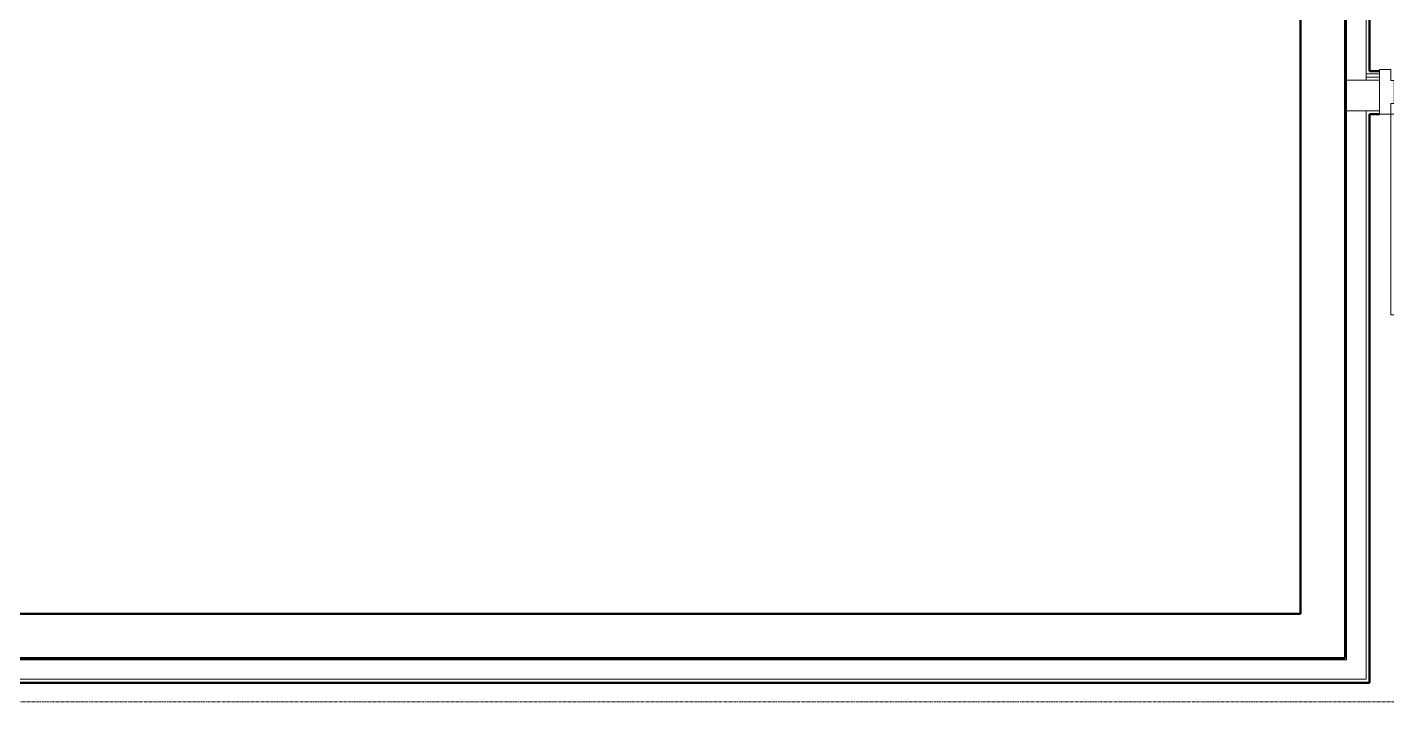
# Model space of a CAD drawing. Header units: inches. Extents: x -4235 to -464, y 9706 to 12463.
# Drawn here: x -3439.9 to -3195.9, y 11535.2 to 11656.2 of the extents above; entities that cross this region are included whole.
import ezdxf

# ---------------------------------------------------------------- set-up
doc = ezdxf.new("R2010")
doc.units = ezdxf.units.IN
doc.header["$MEASUREMENT"] = 0
doc.linetypes.add('Grid Line 1_2_', pattern=[0.875, 0.5, -0.125, 0.125, -0.125])
for name, color, linetype, lineweight in [('0-1', 7, 'Continuous', 5), ('0-3', 250, 'Continuous', 9), ('A-DOOR-1', 250, 'Continuous', 9), ('A-DOOR-2', 130, 'Continuous', 20), ('A-DOOR-FRAM-1', 130, 'Continuous', 20), ('A-WALL-2', 7, 'Continuous', 50), ('A-WALL-3', 50, 'Continuous', 13), ('I-WALL-1', 7, 'Continuous', 50), ('S-GRID-1', 1, 'Grid Line 1_2_', 9)]:
    doc.layers.add(name, color=color, linetype=linetype, lineweight=lineweight)

# ---------------------------------------------------------------- blocks, each defined once
blk = doc.blocks.new('HOLLOW METAL - 1HR RATED-2191993-BACKGROUND - 1ST FLOOR')
at = {"layer": 'A-DOOR-1'}
blk.add_arc((18, 4.125), 36, 90, 180, dxfattribs=at)
at = {"layer": 'A-DOOR-2'}
for p, q in [((18, 40.125), (16.25, 40.125)), ((16.25, 40.125), (16.25, 4.125)), ((18, 4.125), (18, 40.125)), ((16.25, 4.125), (18, 4.125))]:
    blk.add_line(p, q, dxfattribs=at)
at = {"layer": 'A-DOOR-FRAM-1'}
for p, q in [((-18, 4.125), (-20, 4.125)), ((-20, 4.125), (-20, -3.875)), ((-18, 2.1875), (-18, 4.125)), ((18, 4.125), (18, 2.1875)), ((20, 4.125), (18, 4.125)), ((20, -3.875), (20, 4.125)), ((-17.375, 2.1875), (-18, 2.1875)), ((-17.375, -1.9375), (-17.375, 2.1875)), ((18, 2.1875), (17.375, 2.1875)), ((17.375, 2.1875), (17.375, -1.9375)), ((-18, -3.875), (-18, -1.9375)), ((-18, -1.9375), (-17.375, -1.9375)), ((17.375, -1.9375), (18, -1.9375)), ((18, -1.9375), (18, -3.875)), ((-20, -3.875), (-18, -3.875)), ((18, -3.875), (20, -3.875))]:
    blk.add_line(p, q, dxfattribs=at)
blk = doc.blocks.new('CTR - 1st Phase - Common Walls_rvt-1-BACKGROUND - 1ST FLOOR')
at = {"layer": 'A-WALL-2'}
for p, q in [((-3198.95, 11648.36), (-3198.95, 11787.36)), ((-3203.32, 11782.99), (-3203.32, 11542.99)), ((-3198.95, 11542.99), (-3198.95, 11640.61)), ((-3203.32, 11542.99), (-3481.14, 11542.99)), ((-3198.95, 11539.24), (-3198.95, 11542.99)), ((-3481.14, 11538.61), (-3198.95, 11538.61)), ((-3198.95, 11538.61), (-3198.95, 11539.24))]:
    blk.add_line(p, q, dxfattribs=at)
at = {"layer": 'A-WALL-3'}
for p, q in [((-3199.57, 11647.86), (-3199.57, 11786.74)), ((-3203.07, 11646.74), (-3203.07, 11783.24)), ((-3199.57, 11647.24), (-3199.57, 11647.86)), ((-3198.95, 11647.86), (-3199.57, 11647.86)), ((-3199.57, 11647.24), (-3199.57, 11647.86)), ((-3199.57, 11646.74), (-3199.57, 11647.24)), ((-3198.95, 11647.24), (-3199.57, 11647.24)), ((-3199.57, 11646.74), (-3199.57, 11647.24)), ((-3198.95, 11647.86), (-3197.14, 11647.86)), ((-3198.95, 11647.24), (-3197.14, 11647.24)), ((-3203.07, 11641.24), (-3203.07, 11646.74)), ((-3199.57, 11646.74), (-3203.07, 11646.74)), ((-3203.07, 11641.24), (-3203.07, 11646.74)), ((-3198.95, 11646.74), (-3199.57, 11646.74)), ((-3198.95, 11646.74), (-3197.14, 11646.74)), ((-3203.07, 11542.99), (-3203.07, 11641.24)), ((-3199.57, 11641.24), (-3203.07, 11641.24)), ((-3199.57, 11542.99), (-3199.57, 11641.24)), ((-3198.95, 11641.24), (-3199.57, 11641.24)), ((-3198.95, 11641.24), (-3197.14, 11641.24)), ((-3481.14, 11542.74), (-3203.07, 11542.74)), ((-3203.07, 11542.99), (-3203.07, 11542.74)), ((-3199.57, 11542.99), (-3199.57, 11542.74)), ((-3199.57, 11542.74), (-3199.57, 11539.24)), ((-3481.14, 11539.24), (-3199.57, 11539.24))]:
    blk.add_line(p, q, dxfattribs=at)
at = {"layer": 'I-WALL-1'}
for p, q in [((-3197.14, 11648.36), (-3198.95, 11648.36)), ((-3198.95, 11640.61), (-3197.14, 11640.61))]:
    blk.add_line(p, q, dxfattribs=at)
at = {"layer": '0-3', "rotation": 180}
blk.add_blockref('HOLLOW METAL - 1HR RATED-2191993-BACKGROUND - 1ST FLOOR', (-3177.14, 11644.74), dxfattribs=at)
blk = doc.blocks.new('CTR - 1st Phase -Stairs _ Elevators_rvt-1-BACKGROUND - 1ST FLOOR')
at = {"layer": 'A-WALL-2'}
for p, q in [((-3211.32, 11774.99), (-3211.32, 11550.99)), ((-3203.32, 11550.99), (-3203.32, 11774.99)), ((-3211.32, 11550.99), (-3481.32, 11550.99)), ((-3203.32, 11542.99), (-3203.32, 11550.99)), ((-3477.32, 11542.99), (-3203.32, 11542.99))]:
    blk.add_line(p, q, dxfattribs=at)

msp = doc.modelspace()

# ---------------------------------------------------------------- linework, layer by layer
at = {"layer": 'S-GRID-1'}
msp.add_line((-464.45, 11535.19), (-4185.7, 11535.19), dxfattribs=at)

# ---------------------------------------------------------------- block references
at = {"layer": '0-1'}
for name in ['CTR - 1st Phase -Stairs _ Elevators_rvt-1-BACKGROUND - 1ST FLOOR', 'CTR - 1st Phase - Common Walls_rvt-1-BACKGROUND - 1ST FLOOR']:
    msp.add_blockref(name, (0, 0), dxfattribs=at)

doc.saveas('drawing.dxf')
